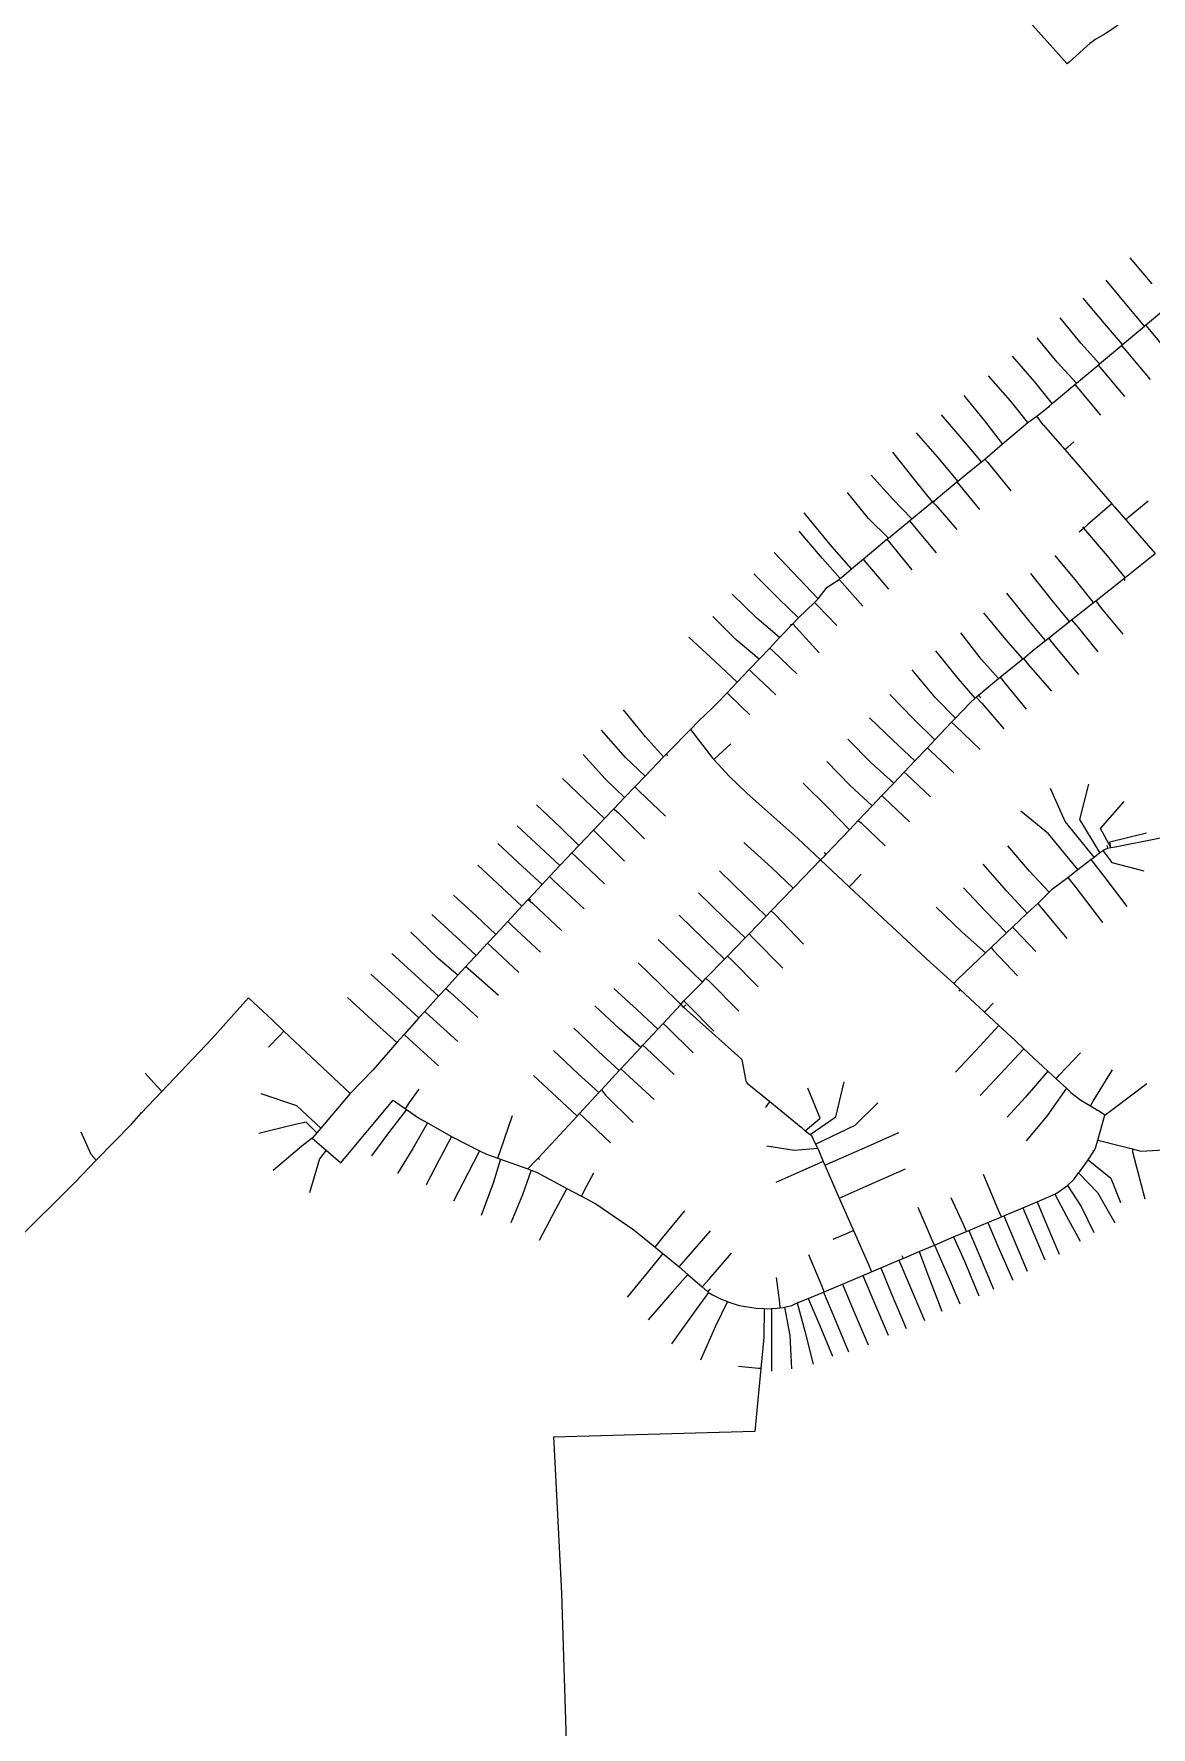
# Model space of a CAD drawing. Header units: inches. Extents: x 1024943 to 1043005, y 1856303 to 1868730.
# Drawn here: x 1039302 to 1041136, y 1862483 to 1865264 of the extents above; entities that cross this region are included whole.
import ezdxf

# ---------------------------------------------------------------- set-up
doc = ezdxf.new("R2010")
doc.units = ezdxf.units.IN
doc.header["$MEASUREMENT"] = 0
doc.layers.add('Water_Network', color=130, linetype='Continuous')

msp = doc.modelspace()

# ---------------------------------------------------------------- linework, layer by layer
at = {"layer": 'Water_Network', "elevation": 0}
for points in [[(1041099.3, 1865296.7), (1041097.1, 1865294.5), (1041080.2, 1865277.7), (1041078.9, 1865276.4), (1041069.8, 1865270.5), (1041060.7, 1865264.5), (1041045.6, 1865255.8), (1041035.7, 1865248.6), (1041024.8, 1865238.8), (1041001.4, 1865217.6), (1040998.4, 1865214.9), (1040979.7, 1865236.1), (1040946.6, 1865273.3), (1040899.3, 1865326.6), (1040893.9, 1865332.7), (1040876.8, 1865352)], [(1041137.9, 1864853.6), (1041102, 1864896.5)], [(1040968, 1864652.5), (1040973.6, 1864657.1), (1041011.1, 1864688.5), (1041013.4, 1864690.4), (1041049.2, 1864720.4), (1041051.5, 1864722.3), (1041087.7, 1864752.6), (1041089.2, 1864753.9), (1041125.5, 1864784.2), (1041127.1, 1864785.6), (1041166.5, 1864818.5), (1041203.8, 1864849.8)], [(1040968, 1864652.5), (1040973.6, 1864657.1), (1041011.1, 1864688.5), (1041013.4, 1864690.4), (1041049.2, 1864720.4), (1041051.5, 1864722.3), (1041087.7, 1864752.6), (1041089.2, 1864753.9), (1041125.5, 1864784.2), (1041127.1, 1864785.6), (1041166.5, 1864818.5), (1041203.8, 1864849.8)], [(1041096.8, 1864818.3), (1041062.2, 1864859.9)], [(1041059.6, 1864788.4), (1041024.7, 1864830.2)], [(1041021.1, 1864756), (1040987, 1864797.7)], [(1041125.5, 1864784.2), (1041096.8, 1864818.3)], [(1040981.7, 1864725.3), (1040948.9, 1864765.2)], [(1041089.2, 1864753.9), (1041059.6, 1864788.4)], [(1041127.1, 1864785.6), (1041133.4, 1864778)], [(1041133.4, 1864778), (1041170.3, 1864733.9)], [(1041051.5, 1864722.3), (1041021.1, 1864756)], [(1041087.7, 1864752.6), (1041094, 1864745)], [(1041094, 1864745), (1041134.5, 1864696.5)], [(1040944.7, 1864693.5), (1040908.7, 1864735.1)], [(1041013.4, 1864690.4), (1040981.7, 1864725.3)], [(1041049.2, 1864720.4), (1041055.5, 1864712.9)], [(1041055.5, 1864712.9), (1041092.3, 1864668.9)], [(1040905.2, 1864661.6), (1040869.4, 1864702.5)], [(1040973.6, 1864657.1), (1040944.7, 1864693.5)], [(1041011.1, 1864688.5), (1041017, 1864681.3)], [(1041017, 1864681.3), (1041053.3, 1864638)], [(1040863, 1864628.7), (1040829.3, 1864670.3)], [(1040933.6, 1864626.1), (1040905.2, 1864661.6)], [(1040779.8, 1864497.1), (1040817.1, 1864528.4), (1040818.6, 1864529.8), (1040831.9, 1864540.6), (1040857.5, 1864561.4), (1040863.3, 1864566), (1040892.4, 1864590.7), (1040933.6, 1864626.1), (1040948.7, 1864636.2)], [(1040779.8, 1864497.1), (1040817.1, 1864528.4), (1040818.6, 1864529.8), (1040831.9, 1864540.6), (1040857.5, 1864561.4), (1040863.3, 1864566), (1040892.4, 1864590.7), (1040933.6, 1864626.1), (1040948.7, 1864636.2)], [(1040828.9, 1864596), (1040792.2, 1864638.6)], [(1040892.4, 1864590.7), (1040863, 1864628.7)], [(1040948.7, 1864636.2), (1040968, 1864652.5)], [(1040948.7, 1864636.2), (1040968, 1864652.5)], [(1040959.2, 1864622.4), (1040948.7, 1864636.2)], [(1040959.2, 1864622.4), (1040948.7, 1864636.2)], [(1040968, 1864652.5), (1040968.7, 1864651.7), (1040969.3, 1864651)], [(1040789.1, 1864565), (1040751.2, 1864609)], [(1040959.2, 1864622.4), (1040994.7, 1864581.4), (1041071.9, 1864492.6), (1041076.1, 1864487.7), (1041094.7, 1864466.3), (1041143, 1864410.7)], [(1040959.2, 1864622.4), (1040994.7, 1864581.4), (1041071.9, 1864492.6), (1041076.1, 1864487.7), (1041094.7, 1864466.3), (1041143, 1864410.7)], [(1040749.6, 1864529.8), (1040711.8, 1864577.4)], [(1040857.5, 1864561.4), (1040828.9, 1864596)], [(1040994.7, 1864581.4), (1040999.8, 1864585.9)], [(1040999.8, 1864585.9), (1041009.4, 1864594.1)], [(1040818.6, 1864529.8), (1040789.1, 1864565)], [(1040863.3, 1864566), (1040868, 1864560.2)], [(1040868, 1864560.2), (1040905.9, 1864513.5)], [(1040711.8, 1864500.1), (1040676.4, 1864539.7)], [(1040777.4, 1864495.8), (1040749.6, 1864529.8)], [(1040817.1, 1864528.4), (1040822, 1864522.5)], [(1040822, 1864522.5), (1040854.4, 1864483.1)], [(1040604.4, 1864355.4), (1040623.9, 1864368.2), (1040625.5, 1864369.7), (1040631.5, 1864374.9), (1040644, 1864385.5), (1040663.2, 1864401.7), (1040684, 1864419.2), (1040702.1, 1864434.1), (1040704.7, 1864436.2), (1040739.4, 1864464.7), (1040743, 1864467.6), (1040777.4, 1864495.8), (1040779.8, 1864497.1)], [(1040604.4, 1864355.4), (1040623.9, 1864368.2), (1040625.5, 1864369.7), (1040631.5, 1864374.9), (1040644, 1864385.5), (1040663.2, 1864401.7), (1040684, 1864419.2), (1040702.1, 1864434.1), (1040704.7, 1864436.2), (1040739.4, 1864464.7), (1040743, 1864467.6), (1040777.4, 1864495.8), (1040779.8, 1864497.1)], [(1040672, 1864468.5), (1040637.4, 1864511.2)], [(1040743, 1864467.6), (1040711.8, 1864500.1)], [(1040777.4, 1864495.8), (1040782.8, 1864490.1)], [(1040779.8, 1864497.1), (1040780.3, 1864496.4), (1040780.8, 1864495.6)], [(1040782.8, 1864490.1), (1040817.3, 1864450)], [(1041071.9, 1864492.6), (1041032.4, 1864458.3)], [(1041100, 1864471.7), (1041131.4, 1864497.2)], [(1040612.1, 1864422.5), (1040566.3, 1864477.7)], [(1040704.7, 1864436.2), (1040672, 1864468.5)], [(1040739.4, 1864464.7), (1040744.4, 1864458.7)], [(1040744.4, 1864458.7), (1040783, 1864411.7)], [(1041094.7, 1864466.3), (1041100, 1864471.7)], [(1040596.5, 1864402.8), (1040558.4, 1864447.3)], [(1040702.1, 1864434.1), (1040707, 1864428.1)], [(1041032.4, 1864458.3), (1041025.7, 1864452.5), (1041018.3, 1864446)], [(1041064.8, 1864407.2), (1041025.7, 1864452.5), (1041024, 1864454.4)], [(1040557.6, 1864369.7), (1040517.2, 1864412.4)], [(1040644, 1864385.5), (1040612.1, 1864422.5)], [(1040707, 1864428.1), (1040743.3, 1864383.9)], [(1041013.5, 1864365.2), (1040978.6, 1864407.7)], [(1041093.5, 1864371.4), (1041064.8, 1864407.2)], [(1041090.6, 1864369.1), (1041093.5, 1864371.4), (1041143, 1864410.7)], [(1040525, 1864336.6), (1040483.8, 1864377.2)], [(1040625.5, 1864369.7), (1040596.5, 1864402.8)], [(1040663.2, 1864401.7), (1040668, 1864396)], [(1040668, 1864396), (1040705, 1864352.2)], [(1040974.2, 1864332.9), (1040938.5, 1864377.7)], [(1040545.4, 1864293.5), (1040547.6, 1864295.1), (1040555.4, 1864303.4), (1040557.1, 1864305), (1040583.5, 1864330.6), (1040589.3, 1864336.2), (1040604.4, 1864355.4)], [(1040545.4, 1864293.5), (1040547.6, 1864295.1), (1040555.4, 1864303.4), (1040557.1, 1864305), (1040583.5, 1864330.6), (1040589.3, 1864336.2), (1040604.4, 1864355.4)], [(1040589.3, 1864336.2), (1040557.6, 1864369.7)], [(1040623.9, 1864368.2), (1040628.8, 1864362.7)], [(1040628.8, 1864362.7), (1040662.6, 1864324.4)], [(1040852.8, 1864178.1), (1040863, 1864187), (1040885.7, 1864205.5), (1040888.3, 1864207.6), (1040925.3, 1864237.7), (1040926.4, 1864238.6), (1040944.8, 1864253.6), (1040962.8, 1864267.9), (1040967.6, 1864271.7), (1041002.4, 1864299.3), (1041005.4, 1864301.6), (1041041.7, 1864330.4), (1041045.4, 1864333.3), (1041090.6, 1864369.1)], [(1041041.7, 1864330.4), (1041013.5, 1864365.2)], [(1041090.6, 1864369.1), (1041092, 1864367.9)], [(1041092, 1864367.9), (1041093.1, 1864366.6)], [(1040488.9, 1864304.4), (1040448, 1864343.9)], [(1040557.1, 1864305), (1040525, 1864336.6)], [(1040583.5, 1864330.6), (1040588.4, 1864325.6)], [(1040588.4, 1864325.6), (1040620.3, 1864292.7)], [(1040935.2, 1864300.7), (1040899, 1864345.8)], [(1041002.4, 1864299.3), (1040974.2, 1864332.9)], [(1041045.4, 1864333.3), (1041054.3, 1864321.2)], [(1041054.3, 1864321.2), (1041089.7, 1864278.1)], [(1040393.1, 1864135.2), (1040416.2, 1864157.5), (1040423.1, 1864164.4), (1040439.8, 1864181.9), (1040456.4, 1864199.3), (1040476.4, 1864220.3), (1040492.7, 1864237.5), (1040509.9, 1864255.5), (1040526.1, 1864272.6), (1040535.4, 1864282.4), (1040545.4, 1864293.5)], [(1040393.1, 1864135.2), (1040416.2, 1864157.5), (1040423.1, 1864164.4), (1040439.8, 1864181.9), (1040456.4, 1864199.3), (1040476.4, 1864220.3), (1040492.7, 1864237.5), (1040509.9, 1864255.5), (1040526.1, 1864272.6), (1040535.4, 1864282.4), (1040545.4, 1864293.5)], [(1040454.9, 1864269), (1040416.6, 1864307.3)], [(1040526.1, 1864272.6), (1040488.9, 1864304.4)], [(1040545.4, 1864293.5), (1040544.7, 1864294.2), (1040544, 1864294.9)], [(1040547.6, 1864295.1), (1040553.3, 1864289.4)], [(1040897.4, 1864269.5), (1040861.5, 1864313.1)], [(1040962.8, 1864267.9), (1040935.2, 1864300.7)], [(1041005.4, 1864301.6), (1041016.4, 1864289)], [(1040420.5, 1864233.4), (1040377.3, 1864273.5)], [(1040492.7, 1864237.5), (1040454.9, 1864269)], [(1040553.3, 1864289.4), (1040591.2, 1864247.7)], [(1040857.4, 1864236.6), (1040823.5, 1864280.6)], [(1040925.3, 1864237.7), (1040897.4, 1864269.5)], [(1040967.6, 1864271.7), (1040978.3, 1864258.7)], [(1041016.4, 1864289), (1041048.5, 1864249.5)], [(1040509.9, 1864255.5), (1040515, 1864250.7)], [(1040515, 1864250.7), (1040554.2, 1864213.3)], [(1040819.1, 1864205.7), (1040782.9, 1864250.7)], [(1040885.7, 1864205.5), (1040857.4, 1864236.6)], [(1040926.4, 1864238.6), (1040934.9, 1864228.2)], [(1040978.3, 1864258.7), (1041017, 1864212)], [(1040456.4, 1864199.3), (1040420.5, 1864233.4)], [(1040476.4, 1864220.3), (1040481.3, 1864215.6)], [(1040481.3, 1864215.6), (1040519.8, 1864178.9)], [(1040781.9, 1864173.6), (1040743.7, 1864219.7)], [(1040934.9, 1864228.2), (1040972.4, 1864184.9)], [(1040439.8, 1864181.9), (1040444.4, 1864177.5)], [(1040847.4, 1864173.3), (1040819.1, 1864205.7)], [(1040888.3, 1864207.6), (1040896.5, 1864197.5)], [(1040896.5, 1864197.5), (1040931.1, 1864155.1)], [(1040305.9, 1864109.8), (1040269.9, 1864153.9)], [(1040444.4, 1864177.5), (1040477.5, 1864145.9)], [(1040602.4, 1863916.7), (1040640.9, 1863957.2), (1040655.4, 1863972.5), (1040677.9, 1863996.2), (1040694, 1864013.1), (1040713.5, 1864033.6), (1040730.8, 1864051.8), (1040748.2, 1864070.2), (1040768.8, 1864091.8), (1040781.1, 1864104.8), (1040808.6, 1864133.8), (1040814.9, 1864140.4), (1040839.4, 1864166.2), (1040847.4, 1864173.3), (1040849.1, 1864175), (1040850.2, 1864175.8), (1040852.8, 1864178.1)], [(1040746.1, 1864139.5), (1040707.3, 1864179.3)], [(1040814.9, 1864140.4), (1040781.9, 1864173.6)], [(1040849.1, 1864175), (1040858.1, 1864165.1)], [(1040852.8, 1864178.1), (1040854.6, 1864176)], [(1040854.6, 1864176), (1040856.4, 1864173.9)], [(1040858.1, 1864165.1), (1040894.2, 1864123.1)], [(1041077.4, 1863929.2), (1041207.1, 1863954.7), (1041209.4, 1863954.5), (1041211.8, 1863952.4), (1041227.2, 1863932.7), (1041270.7, 1864060.2), (1041273.7, 1864069), (1041279.1, 1864084.8), (1041281.4, 1864091.5), (1041288.7, 1864112.7), (1041296.6, 1864135.9), (1041302.6, 1864153.7), (1041304.7, 1864159.9), (1041304.7, 1864162.5), (1041303.9, 1864164.7)], [(1040379.9, 1864121.5), (1040393.1, 1864135.2)], [(1040379.9, 1864121.5), (1040393.1, 1864135.2)], [(1040712.1, 1864104), (1040673.5, 1864141)], [(1040781.1, 1864104.8), (1040746.1, 1864139.5)], [(1040808.6, 1864133.8), (1040814.4, 1864128.2)], [(1040814.4, 1864128.2), (1040855.7, 1864089)], [(1040273, 1864075.9), (1040233.9, 1864120.7)], [(1040335.6, 1864076.8), (1040305.9, 1864109.8)], [(1040342.7, 1864084.2), (1040379.9, 1864121.5)], [(1040342.7, 1864084.2), (1040379.9, 1864121.5)], [(1040379.9, 1864121.5), (1040416.5, 1864073.9), (1040417.9, 1864072.4), (1040443.8, 1864044.5), (1040472.2, 1864016.9), (1040555.8, 1863942.5)], [(1040379.9, 1864121.5), (1040416.5, 1864073.9), (1040417.9, 1864072.4), (1040443.8, 1864044.5), (1040472.2, 1864016.9), (1040555.8, 1863942.5)], [(1040426.3, 1864080.2), (1040445.8, 1864098.3)], [(1040676.6, 1864066.9), (1040638.3, 1864105.8)], [(1040748.2, 1864070.2), (1040712.1, 1864104)], [(1040114.6, 1863843.7), (1040136.2, 1863866.9), (1040148.4, 1863880.1), (1040165.4, 1863898.3), (1040177.3, 1863911.2), (1040185.2, 1863919.3), (1040196.6, 1863931.4), (1040220.6, 1863956.4), (1040238.6, 1863975.3), (1040253.9, 1863991.3), (1040271.6, 1864009.8), (1040288.4, 1864027.4), (1040305.3, 1864045), (1040335.6, 1864076.8), (1040339.7, 1864081)], [(1040114.6, 1863843.7), (1040136.2, 1863866.9), (1040148.4, 1863880.1), (1040165.4, 1863898.3), (1040177.3, 1863911.2), (1040185.2, 1863919.3), (1040196.6, 1863931.4), (1040220.6, 1863956.4), (1040238.6, 1863975.3), (1040253.9, 1863991.3), (1040271.6, 1864009.8), (1040288.4, 1864027.4), (1040305.3, 1864045), (1040335.6, 1864076.8), (1040339.7, 1864081)], [(1040239.5, 1864040.5), (1040203.8, 1864080.9)], [(1040305.3, 1864045), (1040273, 1864075.9)], [(1040339.7, 1864081), (1040342.7, 1864084.2)], [(1040339.7, 1864081), (1040342.7, 1864084.2)], [(1040339.7, 1864081), (1040340.8, 1864079.9)], [(1040340.8, 1864079.9), (1040342, 1864078.7)], [(1040417.9, 1864072.4), (1040426.3, 1864080.2)], [(1040768.8, 1864091.8), (1040773.6, 1864087.2)], [(1040773.6, 1864087.2), (1040812.1, 1864050.7)], [(1040206.7, 1864005.8), (1040169.4, 1864041.5)], [(1040641.6, 1864030.4), (1040603.9, 1864069)], [(1040713.5, 1864033.6), (1040676.6, 1864066.9)], [(1040730.8, 1864051.8), (1040735.4, 1864047.4)], [(1040735.4, 1864047.4), (1040773.7, 1864011)], [(1040271.6, 1864009.8), (1040239.5, 1864040.5)], [(1040288.4, 1864027.4), (1040295.5, 1864020.6)], [(1040295.5, 1864020.6), (1040338.7, 1863979.3)], [(1040605.8, 1863993.1), (1040564.8, 1864033.5)], [(1040677.9, 1863996.2), (1040641.6, 1864030.4)], [(1040995, 1863970.6), (1040971.2, 1864024.7)], [(1041019.2, 1863973.7), (1041033.7, 1864032)], [(1040165, 1863961.6), (1040127.1, 1863997.8)], [(1040238.6, 1863975.3), (1040206.7, 1864005.8)], [(1040253.9, 1863991.3), (1040255.2, 1863990.2), (1040261.8, 1863984.9)], [(1040640.9, 1863957.2), (1040605.8, 1863993.1)], [(1040694, 1864013.1), (1040698.5, 1864008.8)], [(1040698.5, 1864008.8), (1040739.3, 1863970)], [(1040967.8, 1863950.4), (1040922.1, 1863987.8)], [(1041053.3, 1863958.9), (1041092, 1864003.4)], [(1040133.4, 1863928.1), (1040095.4, 1863963.5)], [(1040196.6, 1863931.4), (1040165, 1863961.6)], [(1040261.8, 1863984.9), (1040304.3, 1863942.3)], [(1040655.4, 1863972.5), (1040659.8, 1863968.2)], [(1040659.8, 1863968.2), (1040699.7, 1863930.4)], [(1041042.6, 1863912.2), (1040995, 1863970.6)], [(1041052.1, 1863919.5), (1041019.2, 1863973.7)], [(1041070.2, 1863927.8), (1041053.3, 1863958.9)], [(1040103.9, 1863896.9), (1040063.6, 1863934.4)], [(1040220.6, 1863956.4), (1040227.7, 1863949.5)], [(1040227.7, 1863949.5), (1040271.5, 1863905.5)], [(1040512.8, 1863894.9), (1040467.5, 1863936)], [(1040555.8, 1863942.5), (1040593.5, 1863907.4)], [(1040555.8, 1863942.5), (1040593.5, 1863907.4)], [(1040936.5, 1863889.3), (1040901, 1863930.5)], [(1041015.7, 1863891.6), (1040967.8, 1863950.4)], [(1041064.7, 1863928.9), (1041064.2, 1863931.2)], [(1041068.5, 1863937.1), (1041128.8, 1863952)], [(1041070.2, 1863927.8), (1041068.5, 1863937.1)], [(1040165.4, 1863898.3), (1040133.4, 1863928.1)], [(1040185.2, 1863919.3), (1040192.5, 1863912.3)], [(1040192.5, 1863912.3), (1040238.4, 1863868.4)], [(1040551.4, 1863864.1), (1040593.5, 1863907.4)], [(1040593.5, 1863907.4), (1040599.6, 1863913.8)], [(1040593.5, 1863907.4), (1040640.6, 1863863.4), (1040773.7, 1863738.8)], [(1040593.5, 1863907.4), (1040640.6, 1863863.4), (1040773.7, 1863738.8)], [(1040600.9, 1863918.1), (1040599.4, 1863919.5)], [(1040599.6, 1863913.8), (1040602.4, 1863916.7)], [(1040602.4, 1863916.7), (1040600.9, 1863918.1)], [(1040819, 1863711.6), (1040864.2, 1863754.8), (1040873.8, 1863763.8), (1040898.6, 1863787.6), (1040908.6, 1863797.2), (1040932.5, 1863820), (1040949.9, 1863836), (1040968.8, 1863854.6), (1040974.2, 1863859.8), (1040999.4, 1863878.9), (1041015.7, 1863891.6), (1041037.4, 1863908.2), (1041042.6, 1863912.2), (1041052.1, 1863919.5), (1041055.6, 1863922.1), (1041056.8, 1863922.9), (1041059.6, 1863924.7), (1041065.1, 1863926.7)], [(1041037.4, 1863908.2), (1041060.1, 1863878.6)], [(1041056.8, 1863922.9), (1041071.7, 1863903.1)], [(1041065.1, 1863926.7), (1041064.7, 1863928.9)], [(1041065.1, 1863926.7), (1041070.2, 1863927.8), (1041077.4, 1863929.2)], [(1041071.7, 1863903.1), (1041124.1, 1863889.4)], [(1040070.5, 1863861.5), (1040030.6, 1863898.7)], [(1040136.2, 1863866.9), (1040103.9, 1863896.9)], [(1040148.4, 1863880.1), (1040155.6, 1863873.4)], [(1040470, 1863848.1), (1040427.3, 1863889.4)], [(1040548.5, 1863861.1), (1040512.8, 1863894.9)], [(1040646.5, 1863869.6), (1040660, 1863884.1)], [(1040898.6, 1863856.7), (1040860.2, 1863900.4)], [(1040968.8, 1863854.6), (1040936.5, 1863889.3)], [(1040999.4, 1863878.9), (1041012.4, 1863862)], [(1041060.1, 1863878.6), (1041096.3, 1863831.2)], [(1040027.7, 1863815.5), (1039990.9, 1863849.7)], [(1040103, 1863831.3), (1040070.5, 1863861.5)], [(1040155.6, 1863873.4), (1040205.1, 1863827.3)], [(1040363.8, 1863670.2), (1040369.1, 1863676), (1040399.3, 1863706.9), (1040405.2, 1863713.1), (1040435.7, 1863744.5), (1040440.7, 1863749.7), (1040469.6, 1863779.5), (1040475.9, 1863786), (1040504, 1863815.1), (1040512.4, 1863823.8), (1040548.5, 1863861.1), (1040551.4, 1863864.1)], [(1040435.9, 1863812), (1040392.9, 1863853.7)], [(1040504, 1863815.1), (1040470, 1863848.1)], [(1040640.6, 1863863.4), (1040646.5, 1863869.6)], [(1040863.3, 1863824.6), (1040827.9, 1863861.6)], [(1040932.5, 1863820), (1040898.6, 1863856.7)], [(1041012.4, 1863862), (1041056.2, 1863804.7)], [(1040015.5, 1863737.2), (1040027.8, 1863750.5), (1040046.6, 1863770.6), (1040060.2, 1863785.3), (1040079.6, 1863806.2), (1040103, 1863831.3), (1040113.4, 1863842.4), (1040114.6, 1863843.7)], [(1040015.5, 1863737.2), (1040027.8, 1863750.5), (1040046.6, 1863770.6), (1040060.2, 1863785.3), (1040079.6, 1863806.2), (1040103, 1863831.3), (1040113.4, 1863842.4), (1040114.6, 1863843.7)], [(1040113.4, 1863842.4), (1040120.6, 1863836.5)], [(1040114.6, 1863843.7), (1040115.9, 1863842.5)], [(1040115.9, 1863842.5), (1040117.2, 1863841.3)], [(1040120.6, 1863836.5), (1040168.1, 1863791.6)], [(1040512.4, 1863823.8), (1040519.1, 1863817.9)], [(1040825.7, 1863788.6), (1040783, 1863829.9)], [(1040898.6, 1863787.6), (1040863.3, 1863824.6)], [(1040949.9, 1863836), (1040954.5, 1863830.3)], [(1040954.5, 1863830.3), (1040998, 1863778.7)], [(1039995.7, 1863780.4), (1039955.2, 1863818)], [(1040060.2, 1863785.3), (1040027.7, 1863815.5)], [(1040079.6, 1863806.2), (1040086.4, 1863799.9)], [(1040086.4, 1863799.9), (1040133.7, 1863755.9)], [(1040402.2, 1863777), (1040361.1, 1863816.7)], [(1040469.6, 1863779.5), (1040435.9, 1863812)], [(1040519.1, 1863817.9), (1040565.1, 1863769)], [(1040908.6, 1863797.2), (1040912.6, 1863793.1)], [(1040912.6, 1863793.1), (1040946.9, 1863757.2)], [(1039965.6, 1863745.7), (1039920.3, 1863788.6)], [(1040027.8, 1863750.5), (1039995.7, 1863780.4)], [(1040046.6, 1863770.6), (1040053.5, 1863764.2)], [(1040053.5, 1863764.2), (1040098, 1863722.8)], [(1040365.7, 1863739.4), (1040326.8, 1863777)], [(1040435.7, 1863744.5), (1040402.2, 1863777)], [(1040475.9, 1863786), (1040482.2, 1863779.8)], [(1040482.2, 1863779.8), (1040531.7, 1863729.8)], [(1040864.2, 1863754.8), (1040825.7, 1863788.6)], [(1040873.8, 1863763.8), (1040876.8, 1863759.4)], [(1040015.5, 1863737.2), (1040011.1, 1863732.3), (1039998, 1863718), (1039978.3, 1863696.4), (1039965.9, 1863683.7), (1039943.6, 1863658.3), (1039933.6, 1863648.2), (1039909.4, 1863620.8), (1039897.6, 1863607.8), (1039858, 1863562.4)], [(1040015.5, 1863737.2), (1040011.1, 1863732.3), (1039998, 1863718), (1039978.3, 1863696.4), (1039965.9, 1863683.7), (1039943.6, 1863658.3), (1039933.6, 1863648.2), (1039909.4, 1863620.8), (1039897.6, 1863607.8), (1039858, 1863562.4)], [(1039933.6, 1863713.1), (1039889.1, 1863753.7)], [(1039998, 1863718), (1039965.6, 1863745.7)], [(1040330.7, 1863702.9), (1040293.7, 1863738.7)], [(1040399.3, 1863706.9), (1040365.7, 1863739.4)], [(1040440.7, 1863749.7), (1040447, 1863743.5)], [(1040447, 1863743.5), (1040491.2, 1863699)], [(1040773.7, 1863738.8), (1040812, 1863704.4)], [(1040773.7, 1863738.8), (1040812, 1863704.4)], [(1040876.8, 1863759.4), (1040916.8, 1863717.4)], [(1039900.7, 1863678.3), (1039855, 1863719.9)], [(1039965.9, 1863683.7), (1039933.6, 1863713.1)], [(1040011.1, 1863732.3), (1040018.4, 1863725.8)], [(1040018.4, 1863725.8), (1040064.7, 1863685.3)], [(1040405.2, 1863713.1), (1040412, 1863707)], [(1040812, 1863704.4), (1040819, 1863711.6)], [(1040812, 1863704.4), (1040819, 1863711.6)], [(1039477.7, 1863491.4), (1039511.8, 1863527), (1039593.6, 1863613.9), (1039654, 1863680.9), (1039693.2, 1863644.1)], [(1039477.7, 1863491.4), (1039511.8, 1863527), (1039593.6, 1863613.9), (1039654, 1863680.9), (1039693.2, 1863644.1)], [(1039864.4, 1863638), (1039816.4, 1863681.8)], [(1039978.3, 1863696.4), (1039985.6, 1863689.7)], [(1039985.6, 1863689.7), (1040030.6, 1863648.8)], [(1040291.5, 1863661.6), (1040254, 1863696.4)], [(1040363.8, 1863670.2), (1040330.7, 1863702.9)], [(1040412, 1863707), (1040459.2, 1863659.1)], [(1040812, 1863704.4), (1040822.7, 1863694.5)], [(1040812, 1863704.4), (1040822.7, 1863694.5)], [(1040821.5, 1863693.2), (1040820.3, 1863691.9)], [(1040822.7, 1863694.5), (1040821.5, 1863693.2)], [(1040822.7, 1863694.5), (1040862.8, 1863657.3), (1040886.1, 1863635.7), (1040912.8, 1863610.9), (1040927.3, 1863597.4), (1040966.6, 1863560.4), (1040980.3, 1863547.9), (1040997, 1863532.5), (1041004.4, 1863525.6), (1041021, 1863512.9), (1041036.6, 1863503.5), (1041048.3, 1863496.3)], [(1040822.7, 1863694.5), (1040862.8, 1863657.3), (1040886.1, 1863635.7), (1040912.8, 1863610.9), (1040927.3, 1863597.4), (1040966.6, 1863560.4), (1040980.3, 1863547.9), (1040997, 1863532.5), (1041004.4, 1863525.6), (1041021, 1863512.9), (1041036.6, 1863503.5), (1041048.3, 1863496.3)], [(1039933.6, 1863648.2), (1039900.7, 1863678.3)], [(1039943.6, 1863658.3), (1039951.4, 1863651.2)], [(1040129.4, 1863417.8), (1040193.6, 1863486.9), (1040197.8, 1863491.1), (1040229.3, 1863525.4), (1040233.8, 1863529.8), (1040262.9, 1863561.7), (1040265.6, 1863564.5), (1040298.1, 1863599.5), (1040301.4, 1863603), (1040326, 1863629.5), (1040335.2, 1863638.9), (1040363.8, 1863670.2)], [(1040262.7, 1863630.6), (1040222.8, 1863668.1)], [(1040326, 1863629.5), (1040291.5, 1863661.6)], [(1040363.8, 1863670.2), (1040366.9, 1863666.7)], [(1040366.9, 1863666.7), (1040368.4, 1863665.4)], [(1040368.4, 1863665.4), (1040370.2, 1863667.4)], [(1040368.4, 1863665.4), (1040462.6, 1863581.6), (1040464, 1863579.6), (1040470.5, 1863544.4), (1040471.2, 1863542.8), (1040472.8, 1863540.8), (1040509.9, 1863510.5), (1040561.7, 1863468.8)], [(1040369.1, 1863676), (1040376.2, 1863669.1)], [(1040370.2, 1863667.4), (1040372, 1863669.5)], [(1040376.2, 1863669.1), (1040418, 1863626.3)], [(1040862.8, 1863657.3), (1040866.4, 1863661.2)], [(1040866.4, 1863661.2), (1040876.9, 1863672.5)], [(1039693.2, 1863644.1), (1039712, 1863626.4), (1039821.2, 1863524)], [(1039693.2, 1863644.1), (1039712, 1863626.4), (1039821.2, 1863524)], [(1039712, 1863626.4), (1039704.7, 1863618.6)], [(1039897.6, 1863607.8), (1039864.4, 1863638)], [(1039951.4, 1863651.2), (1039997.5, 1863609.1)], [(1040228.7, 1863592.6), (1040188.3, 1863631.1)], [(1040298.1, 1863599.5), (1040262.7, 1863630.6)], [(1040335.2, 1863638.9), (1040341.4, 1863632.8)], [(1040341.4, 1863632.8), (1040384.3, 1863590.9)], [(1040886.1, 1863635.7), (1040847.6, 1863594.2)], [(1039704.7, 1863618.6), (1039687.1, 1863599.9)], [(1039909.4, 1863620.8), (1039917.9, 1863613.1)], [(1039917.9, 1863613.1), (1039965.8, 1863569.4)], [(1040301.4, 1863603), (1040307.9, 1863597)], [(1040307.9, 1863597), (1040353.2, 1863554.9)], [(1040927.3, 1863597.4), (1040888.5, 1863555.7)], [(1040195.2, 1863556.3), (1040154.9, 1863594.6)], [(1040262.9, 1863561.7), (1040228.7, 1863592.6)], [(1040847.6, 1863594.2), (1040814.7, 1863558.8)], [(1040985.9, 1863554.8), (1041020.1, 1863590.8)], [(1039498.7, 1863541.4), (1039484.5, 1863557.1)], [(1039511.8, 1863527), (1039498.7, 1863541.4)], [(1039858, 1863562.4), (1039821.2, 1863524)], [(1039858, 1863562.4), (1039821.2, 1863524)], [(1040160.2, 1863517.9), (1040121.8, 1863553.6)], [(1040229.3, 1863525.4), (1040195.2, 1863556.3)], [(1040265.6, 1863564.5), (1040272.6, 1863558)], [(1040272.6, 1863558), (1040320.2, 1863513.9)], [(1040618.3, 1863485.8), (1040632.2, 1863543)], [(1040888.5, 1863555.7), (1040855.7, 1863520.5)], [(1040966.6, 1863560.4), (1040929.6, 1863517.4)], [(1040980.3, 1863547.9), (1040985.9, 1863554.8)], [(1041041.3, 1863511.2), (1041072.6, 1863562.8)], [(1039733.4, 1863503.5), (1039674.9, 1863523.2)], [(1039821.2, 1863524), (1039772.6, 1863466.7), (1039766.1, 1863459), (1039758.8, 1863450.4), (1039781.5, 1863430.6), (1039805.4, 1863409.8), (1039891.3, 1863513.1), (1039911.7, 1863498.9), (1039913.6, 1863497.6), (1039935, 1863482.6), (1039947.9, 1863475.5), (1039987.5, 1863453.5), (1040033.4, 1863429.8), (1040044.8, 1863424), (1040063.2, 1863417.6), (1040068, 1863415.9), (1040112.9, 1863400.3)], [(1039821.2, 1863524), (1039772.6, 1863466.7), (1039766.1, 1863459), (1039758.8, 1863450.4), (1039781.5, 1863430.6), (1039805.4, 1863409.8), (1039891.3, 1863513.1), (1039911.7, 1863498.9), (1039913.6, 1863497.6), (1039935, 1863482.6), (1039947.9, 1863475.5), (1039987.5, 1863453.5), (1040033.4, 1863429.8), (1040044.8, 1863424), (1040063.2, 1863417.6), (1040068, 1863415.9), (1040112.9, 1863400.3)], [(1039918.6, 1863508.9), (1039934.1, 1863531.1)], [(1040193.6, 1863486.9), (1040160.2, 1863517.9)], [(1040233.8, 1863529.8), (1040240, 1863521.2)], [(1040240, 1863521.2), (1040285.7, 1863476.5)], [(1040592.7, 1863483.1), (1040572.7, 1863532.4)], [(1040929.6, 1863517.4), (1040899.6, 1863484.8)], [(1040997, 1863532.5), (1040965.1, 1863486.4)], [(1041073.2, 1863498.2), (1041129.4, 1863540.3)], [(1039270, 1863279.4), (1039369.7, 1863378.9), (1039403.9, 1863414.2), (1039462.2, 1863474.3), (1039477.7, 1863491.4)], [(1039270, 1863279.4), (1039369.7, 1863378.9), (1039403.9, 1863414.2), (1039462.2, 1863474.3), (1039477.7, 1863491.4)], [(1039477.7, 1863491.4), (1039477.1, 1863492), (1039476.5, 1863492.5)], [(1039772.6, 1863466.7), (1039733.4, 1863503.5)], [(1039913.6, 1863497.6), (1039884, 1863459.2)], [(1039911.7, 1863498.9), (1039918.6, 1863508.9)], [(1040067.6, 1863430.3), (1040087.4, 1863487.5)], [(1040197.8, 1863491.1), (1040205.1, 1863483.7)], [(1040507.6, 1863507.2), (1040502.7, 1863500.7)], [(1040509.9, 1863510.5), (1040507.6, 1863507.2)], [(1040576.2, 1863456.3), (1040618.3, 1863485.8)], [(1040650, 1863471.7), (1040687.7, 1863508.6)], [(1040965.1, 1863486.4), (1040931.1, 1863446.4)], [(1041036.6, 1863503.5), (1041041.3, 1863511.2)], [(1041048.8, 1863447.4), (1041060.2, 1863488.5), (1041048.3, 1863496.3)], [(1041048.8, 1863447.4), (1041060.2, 1863488.5), (1041048.3, 1863496.3)], [(1041060.2, 1863488.5), (1041073.2, 1863498.2)], [(1039395.7, 1863423.6), (1039379.1, 1863460.3)], [(1039728.4, 1863472.2), (1039670.9, 1863458.4)], [(1039766.1, 1863459), (1039748.7, 1863476.6), (1039728.4, 1863472.2)], [(1039884, 1863459.2), (1039856.1, 1863421.3)], [(1039947.9, 1863475.5), (1039924, 1863433.4)], [(1040205.1, 1863483.7), (1040248.7, 1863443.1)], [(1040561.7, 1863468.8), (1040568.3, 1863462.8), (1040576.2, 1863456.3), (1040578.3, 1863454.6), (1040579.5, 1863452.8), (1040581.3, 1863449), (1040585, 1863440.6), (1040588.7, 1863433.6), (1040597.6, 1863412), (1040600.2, 1863406), (1040623.9, 1863352.2), (1040647.5, 1863298.7), (1040672.2, 1863242.8)], [(1040568.3, 1863462.8), (1040592.7, 1863483.1)], [(1040585, 1863440.6), (1040650, 1863471.7)], [(1040670.4, 1863436.9), (1040722.1, 1863459.7)], [(1041119.4, 1863428.9), (1041148.5, 1863430.6), (1041175.3, 1863432.1), (1041186.6, 1863434.6), (1041210.3, 1863439.6), (1041221.5, 1863443.1), (1041226, 1863444.5), (1041261, 1863457.9), (1041269, 1863462.2), (1041296, 1863476.6), (1041307.1, 1863482.6)], [(1041119.4, 1863428.9), (1041148.5, 1863430.6), (1041175.3, 1863432.1), (1041186.6, 1863434.6), (1041210.3, 1863439.6), (1041221.5, 1863443.1), (1041226, 1863444.5), (1041261, 1863457.9), (1041269, 1863462.2), (1041296, 1863476.6), (1041307.1, 1863482.6)], [(1039741.5, 1863437.6), (1039694.7, 1863397.5)], [(1039758.8, 1863450.4), (1039741.5, 1863437.6)], [(1039781.5, 1863430.6), (1039770.8, 1863416.6)], [(1039924, 1863433.4), (1039898.4, 1863392.3)], [(1039987.5, 1863453.5), (1039967.3, 1863414.7)], [(1040033.4, 1863429.8), (1040014.3, 1863392.7)], [(1040063.2, 1863417.6), (1040067.6, 1863430.3)], [(1040550.1, 1863430.3), (1040505.3, 1863437.2)], [(1040588.7, 1863433.6), (1040550.1, 1863430.3)], [(1040600.2, 1863406), (1040670.4, 1863436.9)], [(1041042, 1863429.4), (1041041.2, 1863429.9), (1041040.4, 1863430.4)], [(1041042, 1863429.4), (1041045.1, 1863434)], [(1041042, 1863429.4), (1041045.1, 1863434)], [(1041045.1, 1863434), (1041048.8, 1863447.4)], [(1041045.1, 1863434), (1041048.8, 1863447.4)], [(1041048.8, 1863447.4), (1041105.6, 1863432.9), (1041119.4, 1863428.9)], [(1041048.8, 1863447.4), (1041105.6, 1863432.9), (1041119.4, 1863428.9)], [(1041105.6, 1863432.9), (1041105.6, 1863427.8)], [(1039403.9, 1863414.2), (1039395.7, 1863423.6)], [(1039770.8, 1863416.6), (1039754.2, 1863360.5)], [(1039967.3, 1863414.7), (1039946, 1863373.7)], [(1040068, 1863415.9), (1040056, 1863376.7)], [(1040112.9, 1863400.3), (1040125.1, 1863413.1)], [(1040112.9, 1863400.3), (1040125.1, 1863413.1)], [(1040125.1, 1863413.1), (1040129.4, 1863417.8)], [(1040125.1, 1863413.1), (1040129.4, 1863417.8)], [(1040129.4, 1863417.8), (1040130.5, 1863416.7)], [(1040130.5, 1863416.7), (1040131.6, 1863415.7)], [(1040597.6, 1863412), (1040559.2, 1863395.1)], [(1040729.2, 1863253.1), (1040755.4, 1863264.4), (1040780.7, 1863274.9), (1040811.6, 1863288.2), (1040832.9, 1863297), (1040836.9, 1863298.6), (1040868.1, 1863311.8), (1040890.4, 1863321.3), (1040894.1, 1863322.8), (1040925.4, 1863336.1), (1040948.9, 1863346), (1040975.2, 1863357.2), (1040978, 1863358.7), (1040983.6, 1863361.6), (1040999.1, 1863373), (1041009.8, 1863382.9), (1041017.2, 1863393.6), (1041019.2, 1863395.6), (1041025.2, 1863403.8), (1041032.6, 1863415), (1041042, 1863429.4)], [(1040729.2, 1863253.1), (1040755.4, 1863264.4), (1040780.7, 1863274.9), (1040811.6, 1863288.2), (1040832.9, 1863297), (1040836.9, 1863298.6), (1040868.1, 1863311.8), (1040890.4, 1863321.3), (1040894.1, 1863322.8), (1040925.4, 1863336.1), (1040948.9, 1863346), (1040975.2, 1863357.2), (1040978, 1863358.7), (1040983.6, 1863361.6), (1040999.1, 1863373), (1041009.8, 1863382.9), (1041017.2, 1863393.6), (1041019.2, 1863395.6), (1041025.2, 1863403.8), (1041032.6, 1863415), (1041042, 1863429.4)], [(1041032.6, 1863415), (1041069.8, 1863385)], [(1041105.6, 1863427.8), (1041125.8, 1863351.1)], [(1040014.3, 1863392.7), (1039990.9, 1863347.3)], [(1040056, 1863376.7), (1040035.9, 1863323.5)], [(1040118.4, 1863398.1), (1040104, 1863357.7)], [(1040112.9, 1863400.3), (1040118.4, 1863398.1), (1040126.7, 1863394.9)], [(1040112.9, 1863400.3), (1040118.4, 1863398.1), (1040126.7, 1863394.9)], [(1040126.7, 1863394.9), (1040176.8, 1863368.1), (1040200.6, 1863355.4), (1040224.3, 1863342.7), (1040286.9, 1863299.9), (1040321.7, 1863271.6), (1040334.5, 1863261.1), (1040358, 1863242), (1040361.2, 1863239.2), (1040375.4, 1863226.8), (1040399, 1863206.2), (1040408.2, 1863198.3)], [(1040126.7, 1863394.9), (1040176.8, 1863368.1), (1040200.6, 1863355.4), (1040224.3, 1863342.7), (1040286.9, 1863299.9), (1040321.7, 1863271.6), (1040334.5, 1863261.1), (1040358, 1863242), (1040361.2, 1863239.2), (1040375.4, 1863226.8), (1040399, 1863206.2), (1040408.2, 1863198.3)], [(1040209.5, 1863372), (1040221, 1863393.6)], [(1040559.2, 1863395.1), (1040519.8, 1863377.7)], [(1040668.2, 1863371.7), (1040732.7, 1863400.2)], [(1040885.3, 1863333.5), (1040861, 1863390.9)], [(1041017.2, 1863393.6), (1041048.4, 1863361.5)], [(1041069.8, 1863385), (1041085.8, 1863344.6)], [(1040104, 1863357.7), (1040084.8, 1863311.6)], [(1040176.8, 1863368.1), (1040158.4, 1863333.6)], [(1040200.6, 1863355.4), (1040209.5, 1863372)], [(1040623.9, 1863352.2), (1040668.2, 1863371.7)], [(1040828, 1863308.6), (1040807.6, 1863352.6)], [(1040978, 1863358.7), (1040997.4, 1863322.6)], [(1040999.1, 1863373), (1041021.3, 1863338.5)], [(1041048.4, 1863361.5), (1041076.5, 1863311.5)], [(1040158.4, 1863333.6), (1040131.1, 1863282.5)], [(1040334.4, 1863287.2), (1040370.4, 1863331.4)], [(1040775.4, 1863285.7), (1040753.8, 1863336.7)], [(1040890.4, 1863321.3), (1040885.3, 1863333.5)], [(1040894.1, 1863322.8), (1040910.6, 1863283.8)], [(1040925.4, 1863336.1), (1040941.8, 1863297.4)], [(1040948.9, 1863346), (1040965.2, 1863307.5)], [(1040997.4, 1863322.6), (1041019.7, 1863281.1)], [(1041021.3, 1863338.5), (1041042.1, 1863295.7)], [(1040372.7, 1863252.5), (1040412.7, 1863298.4)], [(1040638.1, 1863294.6), (1040613.7, 1863283.8)], [(1040647.5, 1863298.7), (1040638.1, 1863294.6)], [(1040832.9, 1863297), (1040828, 1863308.6)], [(1040836.9, 1863298.6), (1040853.6, 1863259)], [(1040868.1, 1863311.8), (1040884.6, 1863272.9)], [(1040941.8, 1863297.4), (1040961.5, 1863250.7)], [(1040965.2, 1863307.5), (1040985.3, 1863260)], [(1040321.7, 1863271.6), (1040334.4, 1863287.2)], [(1040755.4, 1863264.4), (1040770.8, 1863223.1)], [(1040780.7, 1863274.9), (1040775.4, 1863285.7)], [(1040780.7, 1863274.9), (1040798.2, 1863234.8)], [(1040811.6, 1863288.2), (1040829.8, 1863248.5)], [(1040884.6, 1863272.9), (1040909.2, 1863217.4)], [(1040910.6, 1863283.8), (1040932.4, 1863232.2)], [(1040334.5, 1863261.1), (1040310.9, 1863232.1)], [(1040361.2, 1863239.2), (1040372.7, 1863252.5)], [(1040409.7, 1863218.5), (1040447.1, 1863261.4)], [(1040595.9, 1863207), (1040574, 1863258.7)], [(1040672.2, 1863242.8), (1040677, 1863231)], [(1040677, 1863231), (1040692.6, 1863237.5), (1040721.9, 1863250), (1040729.2, 1863253.1)], [(1040677, 1863231), (1040692.6, 1863237.5), (1040721.9, 1863250), (1040729.2, 1863253.1)], [(1040692.6, 1863237.5), (1040709.6, 1863195.7)], [(1040721.9, 1863250), (1040739.3, 1863209)], [(1040728.3, 1863255.3), (1040727.3, 1863257.5)], [(1040729.2, 1863253.1), (1040728.3, 1863255.3)], [(1040829.8, 1863248.5), (1040853.4, 1863191.4)], [(1040853.6, 1863259), (1040877.5, 1863202.4)], [(1040310.9, 1863232.1), (1040275.9, 1863189.2)], [(1040375.4, 1863226.8), (1040349.8, 1863197.5)], [(1040399, 1863206.2), (1040409.7, 1863218.5)], [(1040506.5, 1863170.4), (1040512.9, 1863170.8), (1040521.8, 1863171.3), (1040527.3, 1863172), (1040532.1, 1863172.6), (1040534.1, 1863172.7), (1040546.4, 1863175.8), (1040555.2, 1863180), (1040573.2, 1863187.2), (1040598, 1863197.7), (1040599.5, 1863198.3), (1040629.2, 1863210.8), (1040662.9, 1863225.1), (1040677, 1863231)], [(1040506.5, 1863170.4), (1040512.9, 1863170.8), (1040521.8, 1863171.3), (1040527.3, 1863172), (1040532.1, 1863172.6), (1040534.1, 1863172.7), (1040546.4, 1863175.8), (1040555.2, 1863180), (1040573.2, 1863187.2), (1040598, 1863197.7), (1040599.5, 1863198.3), (1040629.2, 1863210.8), (1040662.9, 1863225.1), (1040677, 1863231)], [(1040526.4, 1863179.9), (1040521.1, 1863221.7)], [(1040599.5, 1863198.3), (1040595.9, 1863207)], [(1040629.2, 1863210.8), (1040647, 1863168.8)], [(1040662.9, 1863225.1), (1040680.5, 1863183.5)], [(1040739.3, 1863209), (1040763.8, 1863150.9)], [(1040770.8, 1863223.1), (1040792.8, 1863166.5)], [(1040798.2, 1863234.8), (1040822, 1863178.6)], [(1040349.8, 1863197.5), (1040310.3, 1863152.2)], [(1040409.4, 1863197.2), (1040386.1, 1863164.8)], [(1040408.2, 1863198.3), (1040410.3, 1863200.7)], [(1040408.2, 1863198.3), (1040409.4, 1863197.2), (1040416.1, 1863193.2), (1040429, 1863186.4), (1040440.7, 1863182.5), (1040442.5, 1863181.2), (1040459.9, 1863175.7), (1040487.5, 1863171.4), (1040500.7, 1863170.7)], [(1040408.2, 1863198.3), (1040409.4, 1863197.2), (1040416.1, 1863193.2), (1040429, 1863186.4), (1040440.7, 1863182.5), (1040442.5, 1863181.2), (1040459.9, 1863175.7), (1040487.5, 1863171.4), (1040500.7, 1863170.7)], [(1040410.3, 1863200.7), (1040412.5, 1863203.2)], [(1040440.7, 1863182.5), (1040420.9, 1863141.8)], [(1040527.3, 1863172), (1040526.4, 1863179.9)], [(1040555.2, 1863180), (1040567.5, 1863133.6)], [(1040573.2, 1863187.2), (1040591.5, 1863143.9)], [(1040598, 1863197.7), (1040616.1, 1863154.9)], [(1040680.5, 1863183.5), (1040704.3, 1863127.1)], [(1040709.6, 1863195.7), (1040734.2, 1863138)], [(1040386.1, 1863164.8), (1040348.7, 1863112.5)], [(1040500.7, 1863170.7), (1040500, 1863122.9)], [(1040500.7, 1863170.7), (1040500, 1863122.9)], [(1040500.7, 1863170.7), (1040506.5, 1863170.4)], [(1040500.7, 1863170.7), (1040506.5, 1863170.4)], [(1040512.9, 1863170.8), (1040512.6, 1863122.2)], [(1040534.1, 1863172.7), (1040542.9, 1863126.3)], [(1040616.1, 1863154.9), (1040639.5, 1863099.3)], [(1040647, 1863168.8), (1040671.3, 1863111.2)], [(1040420.9, 1863141.8), (1040396.3, 1863086.1)], [(1040542.9, 1863126.3), (1040545.7, 1863071.5)], [(1040567.5, 1863133.6), (1040581.4, 1863079.5)], [(1040591.5, 1863143.9), (1040613.1, 1863092.7)], [(1040500, 1863122.9), (1040495.2, 1863072), (1040485.5, 1862968.5), (1040154.9, 1862959.3), (1040155.3, 1862949.9)], [(1040500, 1863122.9), (1040495.2, 1863072), (1040485.5, 1862968.5), (1040154.9, 1862959.3), (1040155.3, 1862949.9)], [(1040512.6, 1863122.2), (1040512.6, 1863067.6)], [(1040491.3, 1863072.4), (1040458.4, 1863075.5)], [(1040495.2, 1863072), (1040491.3, 1863072.4)], [(1040155.3, 1862949.9), (1040168.1, 1862703.1)], [(1040155.3, 1862949.9), (1040168.1, 1862703.1)], [(1040168.1, 1862703.1), (1040176.2, 1862442.6)], [(1040168.1, 1862703.1), (1040176.2, 1862442.6)]]:
    msp.add_lwpolyline(points, dxfattribs=at)

doc.saveas('drawing.dxf')
